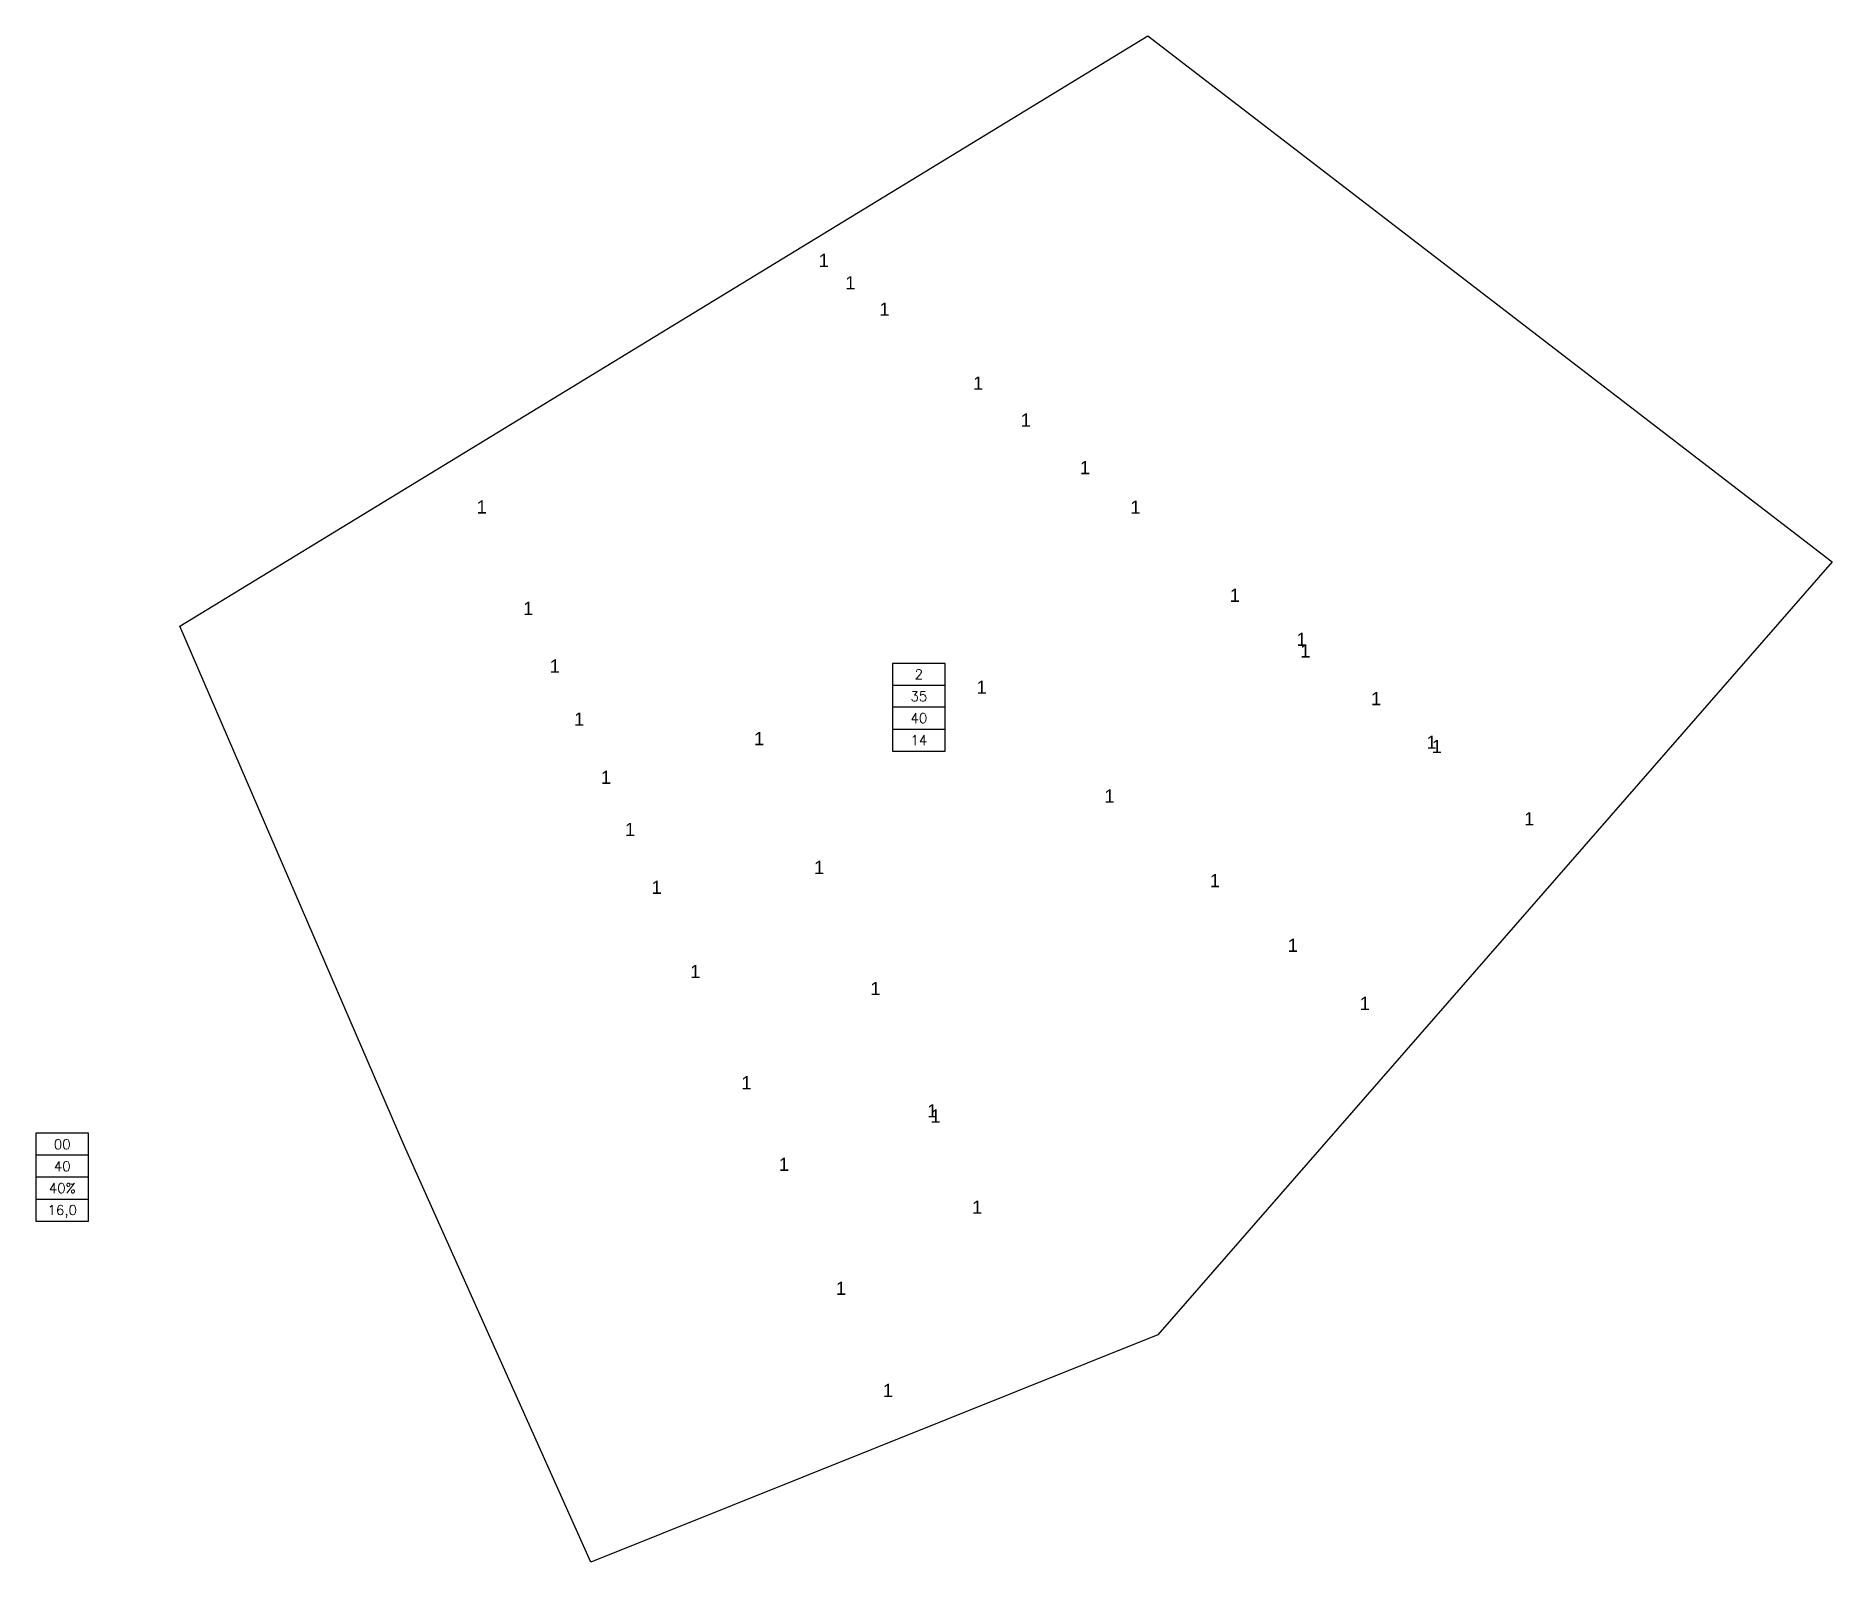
# Model space of a CAD drawing. Header units: inches. Extents: x -46.69433 to -46.69297, y -23.48269 to -23.48154.
import ezdxf
from ezdxf.enums import TextEntityAlignment as Align

# ---------------------------------------------------------------- set-up
doc = ezdxf.new("R2010")
doc.units = ezdxf.units.IN
doc.header["$MEASUREMENT"] = 0
for name, pattern in [('CONTINUO', [0]), ('CURB', [3, 2, -1]), ('DASHED', [10, 5, -5])]:
    doc.linetypes.add(name, pattern=pattern)
doc.layers.add('ASSINANTE', color=1, linetype='Continuous', plot=False)
doc.layers.add('HP_HORIZONTAL', color=2, linetype='Continuous', plot=False)
doc.layers.add('DEMANDA', color=3, linetype='DASHED')
doc.layers.add('LIMITE_AREA_CDOE', color=3, linetype='CURB')
doc.layers.add('DEMANDA ASS', color=1, linetype='CONTINUO', lineweight=15)
doc.styles.get("Standard").update_dxf_attribs({"font": 'arial.ttf'})
doc.styles.add('T18-001', font='romans.shx', dxfattribs={"height": 1e-05})

# ---------------------------------------------------------------- blocks, each defined once
blk = doc.blocks.new('DEMANDA_ASS')
at = {"layer": 'DEMANDA'}
for p, q in [((0, 0.0001181), (0, 0)), ((0.0000709, 0.0001181), (0, 0.0001181)), ((0.0000709, 0), (0.0000709, 0.0001181)), ((0.0000709, 0.0000886), (0, 0.0000886)), ((0.0000709, 0.0000591), (0, 0.0000591)), ((0, 0.0000295), (0.0000709, 0.0000295)), ((0, 0), (0.0000709, 0))]:
    blk.add_line(p, q, dxfattribs=at)
at = {"layer": 'DEMANDA', "style": 'T18-001'}
for tag, p in [('ASSINANTES', (0.0000354, 0.0001033)), ('DEMANDA', (0.0000354, 0.0000738)), ('DEMANDA', (0.0000354, 0.0000443)), ('DEMANDA', (0.0000354, 0.0000148))]:
    blk.add_attdef(tag, text='', height=0.0000132, dxfattribs=at).set_placement(p, align=Align.MIDDLE_CENTER)

msp = doc.modelspace()

# ---------------------------------------------------------------- linework, layer by layer
at = {"layer": 'LIMITE_AREA_CDOE', "ltscale": 1e-05}
msp.add_lwpolyline([(-46.6942225, -23.4819827), (-46.6934887, -23.4815357), (-46.6929702, -23.481934), (-46.6934812, -23.4825197), (-46.6939108, -23.4826917), (-46.6940523, -23.4823763), (-46.6942225, -23.4819827)], close=True, dxfattribs=at)

# ---------------------------------------------------------------- block references
ref = msp.add_blockref('DEMANDA_ASS', (-46.6936823, -23.4820775), dxfattribs=dict(xscale=0.5627, yscale=0.5627, zscale=0.5627))
ref.add_attrib('ASSINANTES', '2', dxfattribs={"layer": 'DEMANDA', "height": 0.00000744, "style": 'T18-001'}).set_placement((-46.6936623, -23.4820193), align=Align.MIDDLE_CENTER)
ref.add_attrib('DEMANDA', '35', dxfattribs={"layer": 'DEMANDA', "height": 0.00000744, "style": 'T18-001'}).set_placement((-46.6936623, -23.4820359), align=Align.MIDDLE_CENTER)
ref.add_attrib('DEMANDA', '40', dxfattribs={"layer": 'DEMANDA', "height": 0.00000744, "style": 'T18-001'}).set_placement((-46.6936623, -23.4820525), align=Align.MIDDLE_CENTER)
ref.add_attrib('DEMANDA', '14', dxfattribs={"layer": 'DEMANDA', "height": 0.00000744, "style": 'T18-001'}).set_placement((-46.6936623, -23.4820692), align=Align.MIDDLE_CENTER)
at = {"layer": 'DEMANDA ASS'}
ref = msp.add_blockref('DEMANDA_ASS', (-46.6943314, -23.4824334), dxfattribs=dict(at, xscale=0.5627065548643461, yscale=0.5627065548643461, zscale=0.5627065548643461))
ref.add_attrib('ASSINANTES', '00', dxfattribs={"layer": 'DEMANDA', "color": 1, "height": 0.00000744, "style": 'T18-001'}).set_placement((-46.6943115, -23.4823753), align=Align.MIDDLE_CENTER)
ref.add_attrib('DEMANDA', '40', dxfattribs={"layer": 'DEMANDA', "height": 0.00000744, "style": 'T18-001'}).set_placement((-46.6943115, -23.4823919), align=Align.MIDDLE_CENTER)
ref.add_attrib('DEMANDA', '40%', dxfattribs={"layer": 'DEMANDA', "height": 0.00000744, "style": 'T18-001'}).set_placement((-46.6943115, -23.4824085), align=Align.MIDDLE_CENTER)
ref.add_attrib('DEMANDA', '16,0', dxfattribs={"layer": 'DEMANDA', "height": 0.00000744, "style": 'T18-001'}).set_placement((-46.6943115, -23.4824251), align=Align.MIDDLE_CENTER)

# ---------------------------------------------------------------- texts
at = {"layer": 'ASSINANTE'}
for p in [(-46.6932736, -23.4820789), (-46.6936536, -23.4823589)]:
    msp.add_text('1', height=0.00001, dxfattribs=at).set_placement(p)
at = {"layer": 'HP_HORIZONTAL', "color": 5}
for p in [(-46.6937382, -23.4817107), (-46.6937181, -23.4817277), (-46.6936922, -23.4817477), (-46.6936212, -23.4818037), (-46.6935852, -23.4818317), (-46.6935403, -23.4818677), (-46.6939975, -23.4818975), (-46.6935021, -23.4818977), (-46.6939622, -23.4819743), (-46.6934267, -23.4819644), (-46.6933761, -23.4819977), (-46.6933733, -23.4820066), (-46.6939421, -23.482018), (-46.6936186, -23.482034), (-46.6933197, -23.4820427), (-46.6939236, -23.4820582), (-46.6937873, -23.482073), (-46.6932776, -23.4820757), (-46.6939033, -23.4821023), (-46.6935218, -23.4821165), (-46.6932036, -23.4821337), (-46.6938851, -23.4821418), (-46.6937418, -23.4821705), (-46.6938649, -23.4821856), (-46.6934418, -23.4821805), (-46.6933828, -23.4822295), (-46.6938356, -23.4822494), (-46.6936991, -23.4822623), (-46.6933282, -23.4822735), (-46.6937968, -23.4823336), (-46.693656, -23.4823549), (-46.6937684, -23.4823954), (-46.693622, -23.4824279), (-46.6937252, -23.4824893), (-46.6936896, -23.4825667)]:
    msp.add_text('1', height=0.00001, dxfattribs=at).set_placement(p)

doc.saveas('drawing.dxf')
